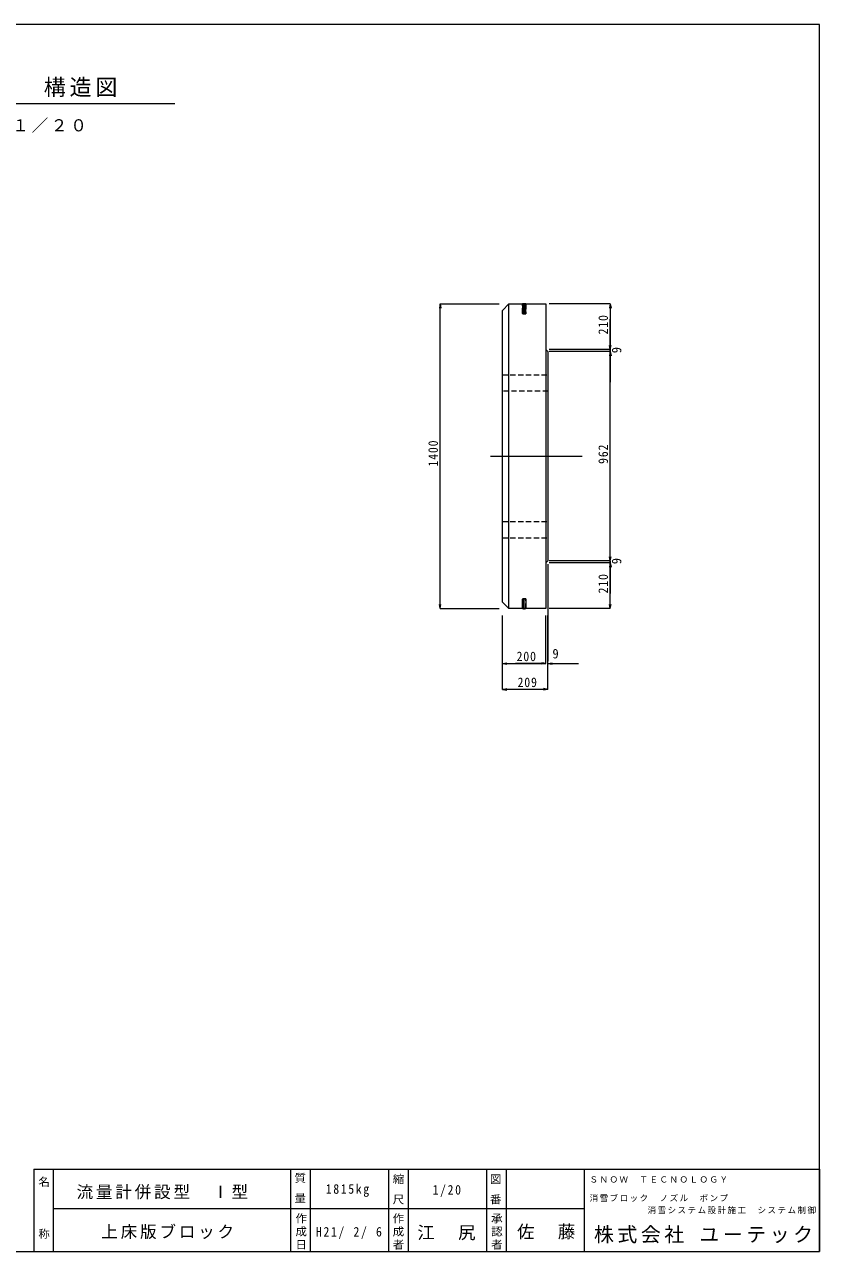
# Model space of a CAD drawing. Units: millimetres, scale not verified. Extents: x -3978 to 3978, y -2819 to 2819.
# Drawn here: x 326 to 3978, y -2819 to 2819 of the extents above; entities that cross this region are included whole.
import ezdxf
from ezdxf.enums import TextEntityAlignment as Align

# ---------------------------------------------------------------- set-up
doc = ezdxf.new("R2010")
doc.units = ezdxf.units.MM
doc.header["$LTSCALE"] = 20
doc.linetypes.add('CHAIN2', pattern=[12, 9, -1, 1, -1])
doc.linetypes.add('DASHED1', pattern=[1.8, 1.2, -0.6])
for name, color, linetype, lineweight in [('0-1_製品図', 7, 'Continuous', 9), ('0-6_鉄筋', 7, 'Continuous', 9), ('1-0', 7, 'Continuous', 9)]:
    doc.layers.add(name, color=color, linetype=linetype, lineweight=lineweight)
doc.styles.add('@ＭＳ ゴシック', font='')
doc.styles.add('ＭＳ ゴシック', font='')
doc.styles.get('@ＭＳ ゴシック').set_extended_font_data('@MS Gothic')
doc.styles.get('ＭＳ ゴシック').set_extended_font_data('MS Gothic')

msp = doc.modelspace()

# ---------------------------------------------------------------- linework, layer by layer
at = {"layer": '0-1_製品図'}
for p, q in [((2235.99, 1534.8), (2232.51, 1515.1)), ((2235.99, 134.8), (2235.99, 1534.8)), ((2235.99, 1534.8), (2239.46, 1515.1)), ((2235.99, 1534.8), (2507.03, 1534.8)), ((2615.13, 1534.8), (2615.13, 1489.8)), ((2622.03, 1538.74), (2622.03, 1485.85)), ((2628.93, 1489.8), (2628.93, 1534.8)), ((3017.38, 1534.8), (2737.03, 1534.8)), ((3017.38, 1534.8), (3013.91, 1515.1)), ((3017.38, 1534.8), (3017.38, 1324.8)), ((3017.38, 1534.8), (3020.86, 1515.1)), ((2614.03, 1490.9), (2615.13, 1489.8)), ((2615.13, 1489.8), (2628.93, 1489.8)), ((2628.93, 1489.8), (2630.03, 1490.9)), ((3017.38, 1324.8), (3017.38, 1464.8)), ((3017.38, 1315.8), (3017.38, 1455.8)), ((3017.38, 1324.8), (2737.03, 1324.8)), ((3017.38, 1315.8), (2737.03, 1315.8)), ((3017.38, 1324.8), (3013.91, 1344.49)), ((3017.38, 1324.8), (3013.91, 1344.49)), ((3017.38, 1315.8), (3013.91, 1296.1)), ((3017.38, 1324.8), (3020.86, 1344.49)), ((3017.38, 1324.8), (3020.86, 1344.49)), ((3017.38, 1324.8), (3017.38, 1315.8)), ((3017.38, 1315.8), (3017.38, 1175.8)), ((3017.38, 1315.8), (3020.86, 1296.1)), ((3017.38, 353.8), (3017.38, 1315.8)), ((2476.78, 834.8), (2776.28, 834.8)), ((3017.38, 353.8), (3017.38, 493.8)), ((2731.03, 338.8), (2731.03, -106.42)), ((2731.03, 338.8), (2731.03, -16.66)), ((3017.38, 353.8), (2737.03, 353.8)), ((3017.38, 344.8), (2737.03, 344.8)), ((3017.38, 353.8), (3013.91, 373.49)), ((3017.38, 344.8), (3013.91, 325.1)), ((3017.38, 344.8), (3013.91, 325.1)), ((3017.38, 353.8), (3020.86, 373.49)), ((3017.38, 344.8), (3017.38, 353.8)), ((3017.38, 353.8), (3017.38, 213.8)), ((3017.38, 134.8), (3017.38, 344.8)), ((3017.38, 344.8), (3020.86, 325.1)), ((3017.38, 344.8), (3017.38, 204.8)), ((3017.38, 344.8), (3020.86, 325.1)), ((2614.03, 178.7), (2615.13, 179.8)), ((2615.13, 134.8), (2615.13, 179.8)), ((2615.13, 179.8), (2628.93, 179.8)), ((2622.03, 130.85), (2622.03, 183.74)), ((2628.93, 179.8), (2628.93, 134.8)), ((2628.93, 179.8), (2630.03, 178.7)), ((2235.99, 134.8), (2232.51, 154.49)), ((2235.99, 134.8), (2239.46, 154.49)), ((2235.99, 134.8), (2507.03, 134.8)), ((3017.38, 134.8), (2737.03, 134.8)), ((3017.38, 134.8), (3013.91, 154.49)), ((3017.38, 134.8), (3020.86, 154.49))]:
    msp.add_line(p, q, dxfattribs=at)
at = {"layer": '0-1_製品図', "color": 3}
for p, q in [((2522.03, 1504.8), (2552.03, 1534.8)), ((2552.03, 134.8), (2552.03, 1534.8)), ((2522.03, 164.8), (2522.03, 1504.8)), ((2722.03, 1324.8), (2722.03, 344.8)), ((2552.03, 134.8), (2522.03, 164.8))]:
    msp.add_line(p, q, dxfattribs=at)
at = {"layer": '0-1_製品図', "color": 4, "linetype": 'DASHED1'}
for p, q in [((2615.13, 1489.8), (2615.13, 1534.8)), ((2622.03, 1538.74), (2622.03, 1485.85)), ((2628.93, 1534.8), (2628.93, 1489.8)), ((2615.13, 1489.8), (2614.03, 1490.9)), ((2628.93, 1489.8), (2615.13, 1489.8)), ((2630.03, 1490.9), (2628.93, 1489.8)), ((2615.13, 179.8), (2614.03, 178.7)), ((2615.13, 179.8), (2615.13, 134.8)), ((2628.93, 179.8), (2615.13, 179.8)), ((2622.03, 130.85), (2622.03, 183.74)), ((2628.93, 134.8), (2628.93, 179.8)), ((2630.03, 178.7), (2628.93, 179.8))]:
    msp.add_line(p, q, dxfattribs=at)
at = {"layer": '0-1_製品図', "linetype": 'DASHED1'}
for p, q in [((2522.03, 1209.8), (2731.03, 1209.8)), ((2731.03, 1134.8), (2522.03, 1134.8)), ((2522.03, 534.8), (2731.03, 534.8)), ((2522.03, 459.8), (2731.03, 459.8))]:
    msp.add_line(p, q, dxfattribs=at)
at = {"layer": '0-1_製品図', "linetype": 'CHAIN2'}
msp.add_line((2467.51, 834.8), (2896.12, 834.8), dxfattribs=at)
at = {"layer": '0-1_製品図', "color": 3}
msp.add_lwpolyline([(2552.03, 1534.8), (2722.03, 1534.8), (2722.03, 1324.8), (2731.03, 1315.8), (2731.03, 353.8), (2722.03, 344.8), (2722.03, 134.8), (2552.03, 134.8)], dxfattribs=at)
at = {"layer": '0-1_製品図'}
for points in [[(2630.03, 1490.9), (2630.03, 1534.8), (2614.03, 1534.8), (2614.03, 1490.9)], [(2630.03, 178.7), (2630.03, 134.8), (2614.03, 134.8), (2614.03, 178.7)]]:
    msp.add_lwpolyline(points, dxfattribs=at)
at = {"layer": '0-1_製品図', "color": 4, "linetype": 'DASHED1'}
for points in [[(2614.03, 1490.9), (2614.03, 1534.8), (2630.03, 1534.8), (2630.03, 1490.9)], [(2614.03, 178.7), (2614.03, 134.8), (2630.03, 134.8), (2630.03, 178.7)]]:
    msp.add_lwpolyline(points, dxfattribs=at)
at = {"layer": '0-6_鉄筋'}
for p, q in [((2522.03, -117.06), (2522.03, 102.98)), ((2722.03, -117.06), (2722.03, 102.98)), ((2731.03, -117.06), (2731.03, 102.98)), ((2522.03, -117.06), (2541.72, -113.58)), ((2522.03, -117.06), (2722.03, -117.06)), ((2522.03, -117.06), (2541.72, -120.53)), ((2522.03, -236.2), (2522.03, -117.06)), ((2722.03, -117.06), (2582.03, -117.06)), ((2722.03, -117.06), (2702.33, -113.58)), ((2722.03, -117.06), (2702.33, -113.58)), ((2722.03, -117.06), (2702.33, -120.53)), ((2722.03, -117.06), (2702.33, -120.53)), ((2731.03, -117.06), (2750.72, -113.58)), ((2731.03, -117.06), (2871.03, -117.06)), ((2731.03, -117.06), (2750.72, -120.53)), ((2731.03, -236.2), (2731.03, -117.06)), ((2522.03, -236.2), (2541.72, -232.73)), ((2731.03, -236.2), (2522.03, -236.2)), ((2522.03, -236.2), (2541.72, -239.67)), ((2731.03, -236.2), (2711.33, -232.73)), ((2731.03, -236.2), (2711.33, -239.67))]:
    msp.add_line(p, q, dxfattribs=at)
at = {"layer": '1-0', "color": 5}
for p, q in [((3978.45, 2818.65), (-3978.45, 2818.65)), ((3978.45, -2818.65), (3978.45, 2818.65)), ((-3978.45, -2818.65), (3978.45, -2818.65))]:
    msp.add_line(p, q, dxfattribs=at)
at = {"layer": '1-0'}
msp.add_line((-1006.29, 2455.59), (1016.54, 2455.59), dxfattribs=at)
at = {"layer": '1-0', "color": 2}
for p, q in [((368.45, -2440.65), (368.45, -2818.65)), ((368.45, -2440.65), (3978.45, -2440.65)), ((458.45, -2440.65), (458.45, -2818.65)), ((1548.45, -2440.65), (1548.45, -2818.65)), ((1638.45, -2440.65), (1638.45, -2818.65)), ((1998.45, -2440.65), (1998.45, -2818.65)), ((2088.45, -2440.65), (2088.45, -2818.65)), ((2448.45, -2440.65), (2448.45, -2818.65)), ((2538.45, -2440.65), (2538.45, -2818.65)), ((2898.45, -2818.65), (2898.45, -2440.65)), ((3978.45, -2440.65), (3978.45, -2818.65)), ((458.45, -2620.65), (1548.45, -2620.65)), ((1548.45, -2620.65), (2898.45, -2620.65)), ((468.45, -2818.65), (3978.45, -2818.65))]:
    msp.add_line(p, q, dxfattribs=at)

# ---------------------------------------------------------------- texts
at = {"layer": '0-1_製品図', "style": 'ＭＳ ゴシック', "width": 0.95}
for p in [(3081.26, 1308.51), (3081.26, 339.08)]:
    msp.add_text('9', height=43.99, rotation=90, dxfattribs=at).set_placement(p, align=Align.BOTTOM_LEFT)
at = {"layer": '0-1_製品図', "char_height": 43.99, "attachment_point": 7, "rotation": 90, "style": 'ＭＳ ゴシック'}
for s, insert in [('\\T1.15;\\W0.9;210', (3007.38, 1394.8)), ('\\T1.15;\\W0.9;1400', (2225.99, 787.8)), ('\\T1.15;\\W0.9;962', (3007.38, 799.8)), ('\\T1.15;\\W0.9;210', (3007.38, 204.8))]:
    msp.add_mtext(s, dxfattribs=dict(at, insert=insert))
at = {"layer": '0-6_鉄筋', "style": 'ＭＳ ゴシック', "width": 0.95}
msp.add_text('9', height=43.99, dxfattribs=at).set_placement((2751.78, -107.06), align=Align.BOTTOM_LEFT)
at = {"layer": '0-6_鉄筋', "char_height": 43.99, "attachment_point": 7, "style": 'ＭＳ ゴシック'}
for s, insert in [('\\T1.15;\\W0.9;200', (2587.03, -107.06)), ('\\T1.15;\\W0.9;209', (2591.53, -226.2))]:
    msp.add_mtext(s, dxfattribs=dict(at, insert=insert))
at = {"layer": '1-0', "attachment_point": 7, "style": 'ＭＳ ゴシック'}
for s, insert, char_height in [('\\T1.17;流量計併設型\u3000Ⅰ型\u3000構造図', (-771.07, 2484.86), 74.29), ('\\T1.17;上床版ブロック\u3000Ｓ＝１／２０', (-620.22, 2321.29), 55.76), ('\\T1.17;ＳＮＯＷ\u3000ＴＥＣＮＯＬＯＧＹ', (2921.85, -2502.57), 28.04), ('\\T1.17;流量計併設型\u3000Ⅰ型', (565.45, -2579.44), 55.76), ('\\T1.28;\\W0.9;1815kg', (1710.3, -2567.86), 43.99), ('\\T1.28;\\W0.9;1/20', (2201.19, -2567.86), 43.99), ('\\T1.17;消雪ブロック\u3000ノズル\u3000ポンプ\u3000', (2922.42, -2590.76), 28.04), ('\\T1.17;消雪システム設計施工\u3000システム制御', (3188.61, -2646.37), 28.04), ('\\T1.17;上床版ブロック', (679.01, -2762.06), 55.76), ('\\T1.28;\\W0.9;H21/\\~2/\\~6', (1665.3, -2760.68), 43.99), ('\\T1.17;江\u3000尻', (2131.03, -2767.39), 58.65), ('\\T1.17;佐\u3000藤', (2589.14, -2763.68), 58.65), ('\\T1.18;株式会社\\~ユーテック', (2942.43, -2781.55), 66.91)]:
    msp.add_mtext(s, dxfattribs=dict(at, insert=insert, char_height=char_height))
at = {"layer": '1-0', "attachment_point": 7, "rotation": 270, "style": '@ＭＳ ゴシック'}
for s, insert, char_height in [('\\T1.17;名\u3000\u3000\u3000称', (391.39, -2472.65), 37.39), ('\\T1.21;質\\~量', (1568.94, -2454.78), 37.39), ('\\T1.21;縮\\~尺', (2019.37, -2459.94), 37.68), ('\\T1.21;図\\~番', (2466.36, -2459.94), 37.68), ('\\T1.17;作成日', (1572.99, -2640.2), 37.68), ('\\T1.17;作成者', (2019.37, -2640.2), 37.68), ('\\T1.17;承認者', (2471.52, -2640.2), 37.68)]:
    msp.add_mtext(s, dxfattribs=dict(at, insert=insert, char_height=char_height))

doc.saveas('drawing.dxf')
